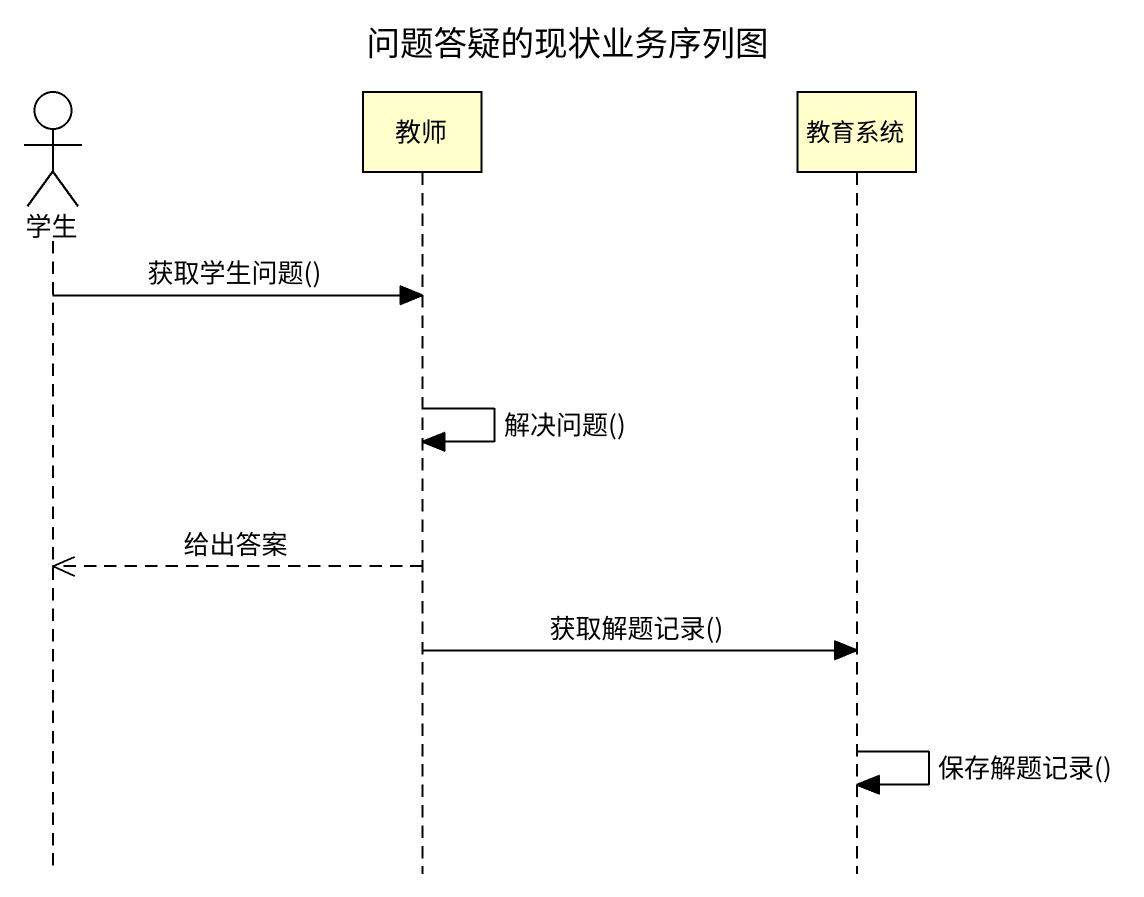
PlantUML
@startuml
title 问题答疑的现状业务序列图
hide footbox
actor 学生
participant 教师
participant 教育系统

学生 -> 教师 : 获取学生问题()
教师 -> 教师 : 解决问题()
教师 -->> 学生 : 给出答案
教师 -> 教育系统 : 获取解题记录()
教育系统 -> 教育系统 : 保存解题记录()
@enduml
